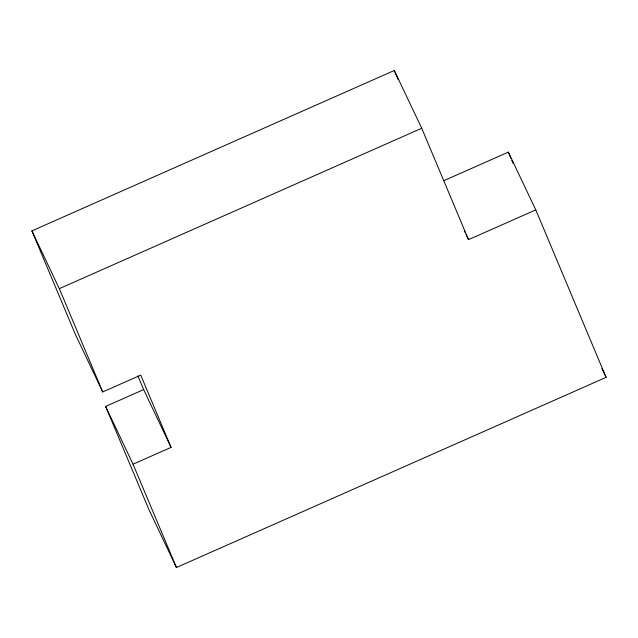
<?xml version="1.0" encoding="UTF-8"?>
<svg xmlns="http://www.w3.org/2000/svg" width="638" height="638" viewBox="0 0 638 638"><rect width="100%" height="100%" fill="white"/><g stroke="black" fill="none" stroke-linecap="round" stroke-linejoin="round"><path stroke-width="0.96" d="M171.072 447.374L140.735 375.128L102.71 391.955L75.284 334.192L31.9 230.884L394.3 70.483L421.726 128.246L468.507 239.657L535.784 209.886L606.1 377.345L176.431 567.517L149.005 509.754L105.621 406.446L143.646 389.611L171.072 447.374L133.047 464.209L105.621 406.446M31.9 230.884L59.326 288.647L421.726 128.246M443.809 180.69L508.35 152.123L535.784 209.886M601.881 368.453L606.1 377.345M464.289 230.773L465.134 232.551M465.979 234.329L468.507 239.657M508.35 152.123L511.046 158.527M511.812 160.361L512.968 163.105M394.3 70.483L398.128 79.614M137.888 375.894L143.646 389.611M59.326 288.647L102.71 391.955M133.047 464.209L176.431 567.517"/></g></svg>
